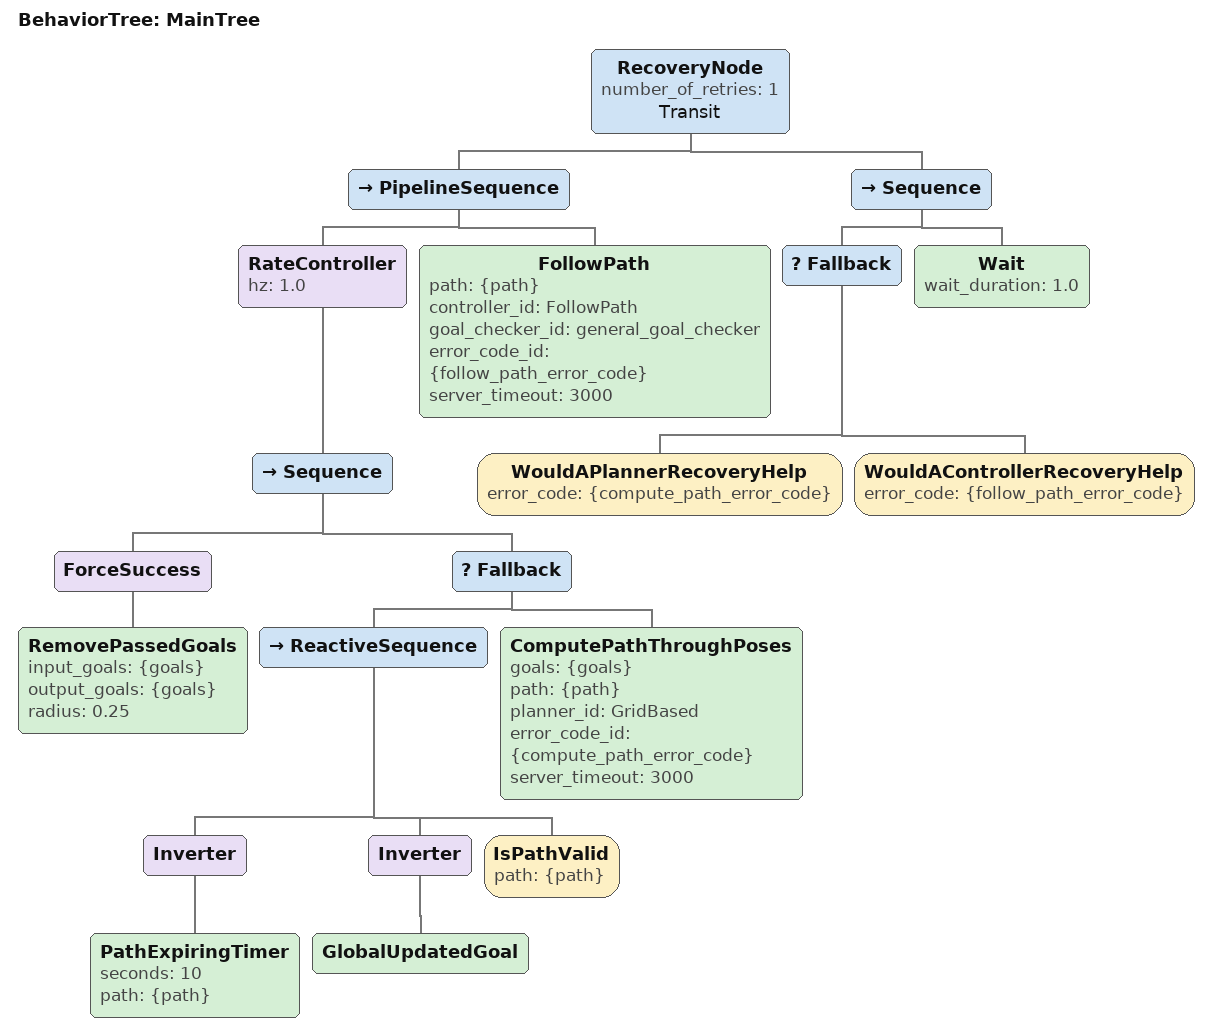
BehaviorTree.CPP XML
<!--
  RPP copy of navigate_through_poses_transit.xml as it ran until 2026-10-05 (box_service rpp-transit switch, A/B and fallback).
-->
<root BTCPP_format="4" main_tree_to_execute="MainTree">
  <BehaviorTree ID="MainTree">
    <RecoveryNode number_of_retries="1" name="Transit">
      <PipelineSequence>
        <RateController hz="1.0">
          <Sequence>
            <ForceSuccess>
              <RemovePassedGoals input_goals="{goals}" output_goals="{goals}" radius="0.25"/>
            </ForceSuccess>
            <Fallback>
              <ReactiveSequence>
                <Inverter>
                  <PathExpiringTimer seconds="10" path="{path}"/>
                </Inverter>
                <Inverter>
                  <GlobalUpdatedGoal/>
                </Inverter>
                <IsPathValid path="{path}"/>
              </ReactiveSequence>
              <ComputePathThroughPoses goals="{goals}" path="{path}" planner_id="GridBased" error_code_id="{compute_path_error_code}" server_timeout="3000"/>
            </Fallback>
          </Sequence>
        </RateController>
        <FollowPath path="{path}" controller_id="FollowPath" goal_checker_id="general_goal_checker" error_code_id="{follow_path_error_code}" server_timeout="3000"/>
      </PipelineSequence>
      <Sequence>
        <Fallback>
          <WouldAPlannerRecoveryHelp error_code="{compute_path_error_code}"/>
          <WouldAControllerRecoveryHelp error_code="{follow_path_error_code}"/>
        </Fallback>
        <Wait wait_duration="1.0"/>
      </Sequence>
    </RecoveryNode>
  </BehaviorTree>
</root>
